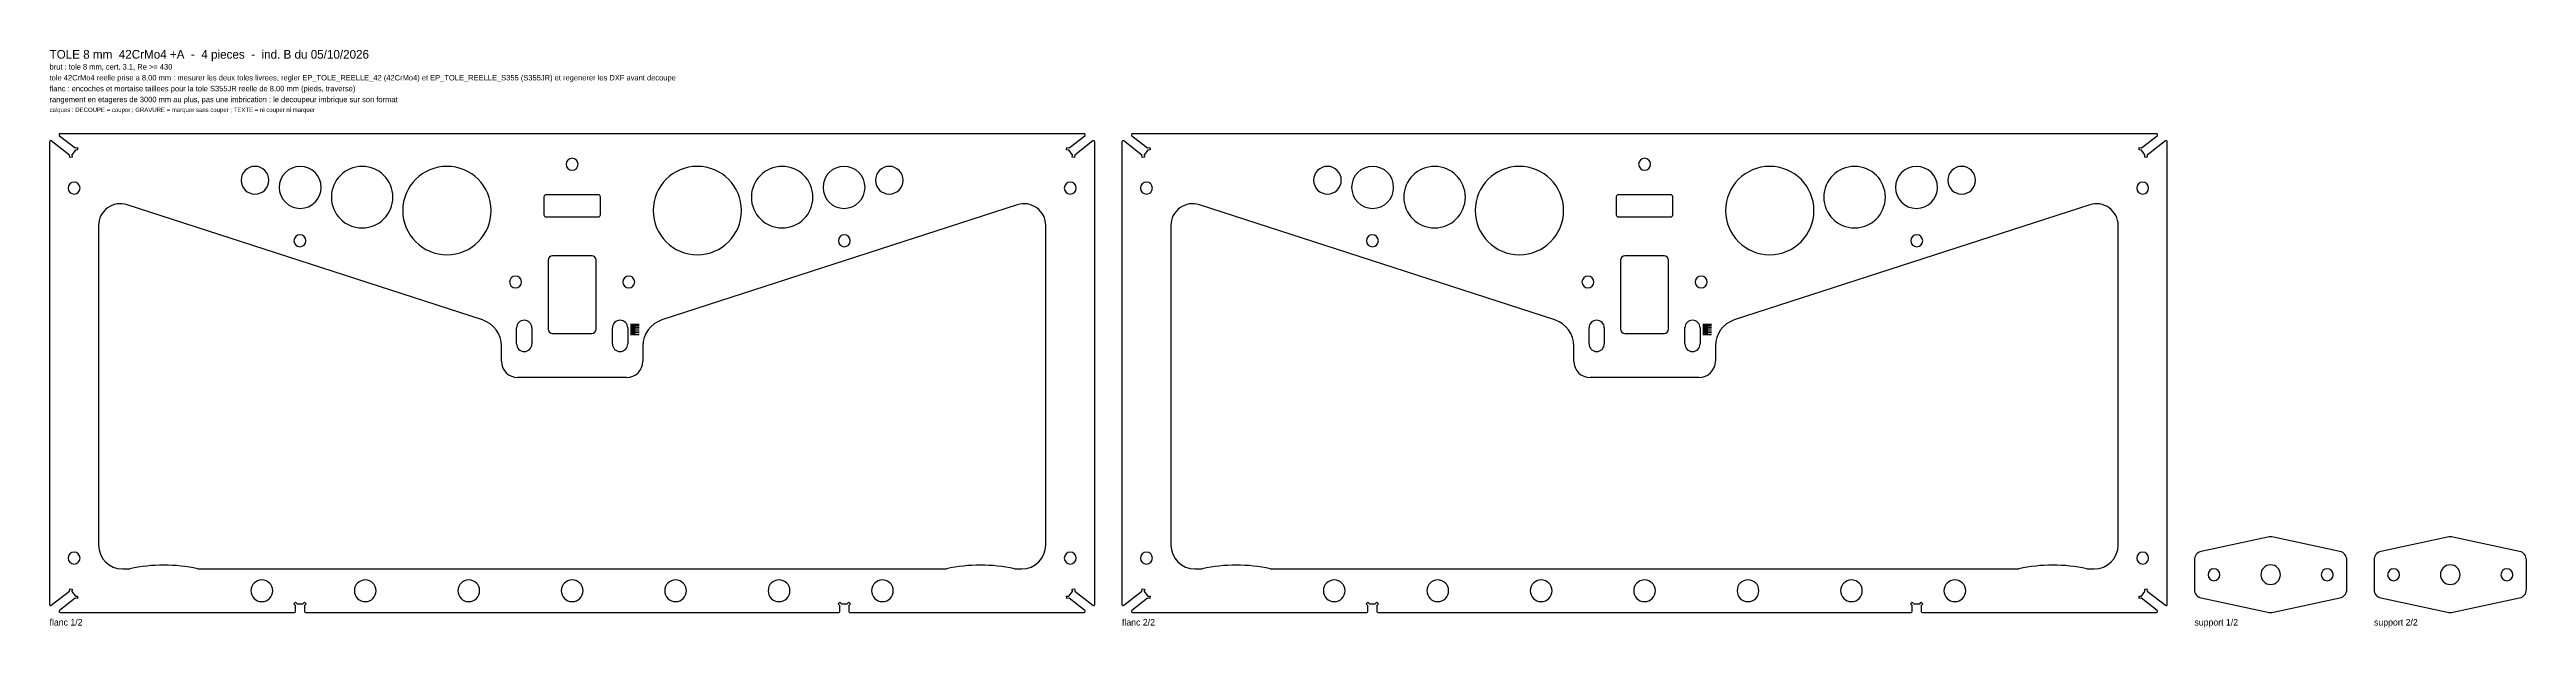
# Model space of a CAD drawing. Header units: millimetres. Extents: x 0 to 2275, y -454 to 77.
import ezdxf

# ---------------------------------------------------------------- set-up
doc = ezdxf.new("R2010")
doc.units = ezdxf.units.MM
for name, color, linetype in [('DECOUPE', 7, 'CONTINUOUS'), ('GRAVURE', 1, 'CONTINUOUS'), ('TEXTE', 3, 'CONTINUOUS')]:
    doc.layers.add(name, color=color, linetype=linetype)

msp = doc.modelspace()

# ---------------------------------------------------------------- linework, layer by layer
at = {"layer": 'DECOUPE'}
for p, q in [((950.273858, 0), (9.726142, 0)), ((1935.273858, 0), (994.726142, 0)), ((0, -7.38018), (0, -432.61982)), ((18.296507, -19.624674), (1.615661, -6.59217)), ((9.11048, -1.788011), (23.468063, -13.005384)), ((18.555031, -21.730183), (18.296507, -19.624674)), ((20.660539, -21.471659), (18.555031, -21.730183)), ((23.726587, -15.110892), (20.402015, -19.36615)), ((20.402015, -19.36615), (20.660539, -21.471659)), ((23.468063, -13.005384), (25.573572, -12.74686)), ((25.832095, -14.852368), (23.726587, -15.110892)), ((25.573572, -12.74686), (25.832095, -14.852368)), ((934.167905, -14.852368), (934.426428, -12.74686)), ((936.273413, -15.110892), (934.167905, -14.852368)), ((934.426428, -12.74686), (936.531937, -13.005384)), ((939.597985, -19.36615), (936.273413, -15.110892)), ((936.531937, -13.005384), (950.88952, -1.788011)), ((939.339461, -21.471659), (939.597985, -19.36615)), ((941.444969, -21.730183), (939.339461, -21.471659)), ((941.703493, -19.624674), (941.444969, -21.730183)), ((958.384339, -6.59217), (941.703493, -19.624674)), ((960, -432.61982), (960, -7.38018)), ((985, -7.38018), (985, -432.61982)), ((1003.296507, -19.624674), (986.615661, -6.59217)), ((994.11048, -1.788011), (1008.468063, -13.005384)), ((1003.555031, -21.730183), (1003.296507, -19.624674)), ((1005.660539, -21.471659), (1003.555031, -21.730183)), ((1008.726587, -15.110892), (1005.402015, -19.36615)), ((1005.402015, -19.36615), (1005.660539, -21.471659)), ((1008.468063, -13.005384), (1010.573572, -12.74686)), ((1010.832095, -14.852368), (1008.726587, -15.110892)), ((1010.573572, -12.74686), (1010.832095, -14.852368)), ((1919.167905, -14.852368), (1919.426428, -12.74686)), ((1921.273413, -15.110892), (1919.167905, -14.852368)), ((1919.426428, -12.74686), (1921.531937, -13.005384)), ((1924.597985, -19.36615), (1921.273413, -15.110892)), ((1921.531937, -13.005384), (1935.88952, -1.788011)), ((1924.339461, -21.471659), (1924.597985, -19.36615)), ((1926.444969, -21.730183), (1924.339461, -21.471659)), ((1926.703493, -19.624674), (1926.444969, -21.730183)), ((1943.384339, -6.59217), (1926.703493, -19.624674)), ((1945, -432.61982), (1945, -7.38018)), ((397.712617, -171.188025), (71.170094, -65.282342)), ((454, -58.065956), (454, -74.465956)), ((504, -56.065956), (456, -56.065956)), ((506, -74.465956), (506, -58.065956)), ((888.829906, -65.282342), (562.287383, -171.188025)), ((1382.712617, -171.188025), (1056.170094, -65.282342)), ((1439, -58.065956), (1439, -74.465956)), ((1489, -56.065956), (1441, -56.065956)), ((1491, -74.465956), (1491, -58.065956)), ((1873.829906, -65.282342), (1547.287383, -171.188025)), ((45, -84.306798), (45, -378)), ((456, -76.465956), (504, -76.465956)), ((915, -378), (915, -84.306798)), ((1030, -84.306798), (1030, -378)), ((1441, -76.465956), (1489, -76.465956)), ((1900, -378), (1900, -84.306798)), ((498, -112.265956), (462, -112.265956)), ((1483, -112.265956), (1447, -112.265956)), ((458, -116.265956), (458, -179.573586)), ((502, -179.573586), (502, -116.265956)), ((1443, -116.265956), (1443, -179.573586)), ((1487, -179.573586), (1487, -116.265956)), ((429, -193.2), (429, -178.4)), ((443, -178.4), (443, -193.2)), ((517, -193.2), (517, -178.4)), ((531, -178.4), (531, -193.2)), ((1414, -193.2), (1414, -178.4)), ((1428, -178.4), (1428, -193.2)), ((1502, -193.2), (1502, -178.4)), ((1516, -178.4), (1516, -193.2)), ((415, -209), (415, -194.968596)), ((462, -183.573586), (498, -183.573586)), ((545, -194.968596), (545, -209)), ((1400, -209), (1400, -194.968596)), ((1447, -183.573586), (1483, -183.573586)), ((1530, -194.968596), (1530, -209)), ((530, -224), (430, -224)), ((1515, -224), (1415, -224)), ((2037.485651, -370.811207), (1976.323767, -383.917325)), ((2103.676233, -383.917325), (2042.514349, -370.811207)), ((2202.485651, -370.811207), (2141.323767, -383.917325)), ((2268.676233, -383.917325), (2207.514349, -370.811207)), ((67, -400), (71.717122, -400)), ((138.282878, -400), (821.717122, -400)), ((888.282878, -400), (893, -400)), ((1052, -400), (1056.717122, -400)), ((1123.282878, -400), (1806.717122, -400)), ((1873.282878, -400), (1878, -400)), ((1970, -391.739744), (1970, -418.805092)), ((2110, -418.805092), (2110, -391.739744)), ((2135, -391.739744), (2135, -418.805092)), ((2275, -418.805092), (2275, -391.739744)), ((1.615661, -433.40783), (18.296507, -420.375326)), ((23.468063, -426.994616), (9.11048, -438.211989)), ((18.296507, -420.375326), (18.555031, -418.269817)), ((18.555031, -418.269817), (20.660539, -418.528341)), ((20.660539, -418.528341), (20.402015, -420.63385)), ((20.402015, -420.63385), (23.726587, -424.889108)), ((25.573572, -427.25314), (23.468063, -426.994616)), ((23.726587, -424.889108), (25.832095, -425.147632)), ((25.832095, -425.147632), (25.573572, -427.25314)), ((224.3, -432), (225.8, -430.5)), ((225.8, -433.5), (224.3, -432)), ((225.8, -430.5), (227.3, -432)), ((227.3, -432), (232.7, -432)), ((232.7, -432), (234.2, -430.5)), ((234.2, -430.5), (235.7, -432)), ((235.7, -432), (234.2, -433.5)), ((724.3, -432), (725.8, -430.5)), ((725.8, -433.5), (724.3, -432)), ((725.8, -430.5), (727.3, -432)), ((727.3, -432), (732.7, -432)), ((732.7, -432), (734.2, -430.5)), ((734.2, -430.5), (735.7, -432)), ((735.7, -432), (734.2, -433.5)), ((934.167905, -425.147632), (936.273413, -424.889108)), ((934.426428, -427.25314), (934.167905, -425.147632)), ((936.531937, -426.994616), (934.426428, -427.25314)), ((936.273413, -424.889108), (939.597985, -420.63385)), ((950.88952, -438.211989), (936.531937, -426.994616)), ((939.339461, -418.528341), (941.444969, -418.269817)), ((939.597985, -420.63385), (939.339461, -418.528341)), ((941.444969, -418.269817), (941.703493, -420.375326)), ((941.703493, -420.375326), (958.384339, -433.40783)), ((986.615661, -433.40783), (1003.296507, -420.375326)), ((1008.468063, -426.994616), (994.11048, -438.211989)), ((1003.296507, -420.375326), (1003.555031, -418.269817)), ((1003.555031, -418.269817), (1005.660539, -418.528341)), ((1005.660539, -418.528341), (1005.402015, -420.63385)), ((1005.402015, -420.63385), (1008.726587, -424.889108)), ((1010.573572, -427.25314), (1008.468063, -426.994616)), ((1008.726587, -424.889108), (1010.832095, -425.147632)), ((1010.832095, -425.147632), (1010.573572, -427.25314)), ((1209.3, -432), (1210.8, -430.5)), ((1210.8, -433.5), (1209.3, -432)), ((1210.8, -430.5), (1212.3, -432)), ((1212.3, -432), (1217.7, -432)), ((1217.7, -432), (1219.2, -430.5)), ((1219.2, -430.5), (1220.7, -432)), ((1220.7, -432), (1219.2, -433.5)), ((1709.3, -432), (1710.8, -430.5)), ((1710.8, -433.5), (1709.3, -432)), ((1710.8, -430.5), (1712.3, -432)), ((1712.3, -432), (1717.7, -432)), ((1717.7, -432), (1719.2, -430.5)), ((1719.2, -430.5), (1720.7, -432)), ((1720.7, -432), (1719.2, -433.5)), ((1919.167905, -425.147632), (1921.273413, -424.889108)), ((1919.426428, -427.25314), (1919.167905, -425.147632)), ((1921.531937, -426.994616), (1919.426428, -427.25314)), ((1921.273413, -424.889108), (1924.597985, -420.63385)), ((1935.88952, -438.211989), (1921.531937, -426.994616)), ((1924.339461, -418.528341), (1926.444969, -418.269817)), ((1924.597985, -420.63385), (1924.339461, -418.528341)), ((1926.444969, -418.269817), (1926.703493, -420.375326)), ((1926.703493, -420.375326), (1943.384339, -433.40783)), ((1976.323767, -426.627511), (2037.485651, -439.733629)), ((2042.514349, -439.733629), (2103.676233, -426.627511)), ((2141.323767, -426.627511), (2202.485651, -439.733629)), ((2207.514349, -439.733629), (2268.676233, -426.627511)), ((9.726142, -440), (224.8, -440)), ((225.8, -439), (225.8, -433.5)), ((234.2, -433.5), (234.2, -439)), ((235.2, -440), (724.8, -440)), ((725.8, -439), (725.8, -433.5)), ((734.2, -433.5), (734.2, -439)), ((735.2, -440), (950.273858, -440)), ((994.726142, -440), (1209.8, -440)), ((1210.8, -439), (1210.8, -433.5)), ((1219.2, -433.5), (1219.2, -439)), ((1220.2, -440), (1709.8, -440)), ((1710.8, -439), (1710.8, -433.5)), ((1719.2, -433.5), (1719.2, -439)), ((1720.2, -440), (1935.273858, -440))]:
    msp.add_line(p, q, dxfattribs=at)
for centre, radius, start, end in [((9.726142, -1), 1, 90, 232), ((950.273858, -1), 1, 308, 90), ((994.726142, -1), 1, 90, 232), ((1935.273858, -1), 1, 308, 90), ((1, -7.38018), 1, 52, 180), ((480, -28.032978), 5.5, 0, 180), ((959, -7.38018), 1, 0, 128), ((986, -7.38018), 1, 52, 180), ((1465, -28.032978), 5.5, 0, 180), ((1944, -7.38018), 1, 0, 128), ((22.5, -50), 5.5, 0, 180), ((188.747511, -42.727687), 12.727687, 0, 180), ((188.747511, -42.727687), 12.727687, 180, 0), ((230.249104, -49.289438), 19.289438, 0, 180), ((287.112152, -58.279963), 28.279963, 0, 180), ((365.022566, -70.598253), 40.598253, 0, 180), ((480, -28.032978), 5.5, 180, 0), ((594.977434, -70.598253), 40.598253, 0, 180), ((672.887848, -58.279963), 28.279963, 0, 180), ((729.750896, -49.289438), 19.289438, 0, 180), ((771.252489, -42.727687), 12.727687, 0, 180), ((771.252489, -42.727687), 12.727687, 180, 0), ((937.5, -50), 5.5, 0, 180), ((1007.5, -50), 5.5, 0, 180), ((1173.747511, -42.727687), 12.727687, 0, 180), ((1173.747511, -42.727687), 12.727687, 180, 0), ((1215.249104, -49.289438), 19.289438, 0, 180), ((1272.112152, -58.279963), 28.279963, 0, 180), ((1350.022566, -70.598253), 40.598253, 0, 180), ((1465, -28.032978), 5.5, 180, 0), ((1579.977434, -70.598253), 40.598253, 0, 180), ((1657.887848, -58.279963), 28.279963, 0, 180), ((1714.750896, -49.289438), 19.289438, 0, 180), ((1756.252489, -42.727687), 12.727687, 0, 180), ((1756.252489, -42.727687), 12.727687, 180, 0), ((1922.5, -50), 5.5, 0, 180), ((22.5, -50), 5.5, 180, 0), ((65, -84.306798), 20, 72.03086, 180), ((230.249104, -49.289438), 19.289438, 180, 0), ((287.112152, -58.279963), 28.279963, 180, 0), ((456, -58.065956), 2, 90, 180), ((504, -58.065956), 2, 0, 90), ((672.887848, -58.279963), 28.279963, 180, 0), ((729.750896, -49.289438), 19.289438, 180, 0), ((895, -84.306798), 20, 360, 107.96914), ((937.5, -50), 5.5, 180, 0), ((1007.5, -50), 5.5, 180, 0), ((1050, -84.306798), 20, 72.03086, 180), ((1215.249104, -49.289438), 19.289438, 180, 0), ((1272.112152, -58.279963), 28.279963, 180, 0), ((1441, -58.065956), 2, 90, 180), ((1489, -58.065956), 2, 0, 90), ((1657.887848, -58.279963), 28.279963, 180, 0), ((1714.750896, -49.289438), 19.289438, 180, 0), ((1880, -84.306798), 20, 360, 107.96914), ((1922.5, -50), 5.5, 180, 0), ((365.022566, -70.598253), 40.598253, 180, 0), ((456, -74.465956), 2, 180, 270), ((504, -74.465956), 2, 270, 0), ((594.977434, -70.598253), 40.598253, 180, 0), ((1350.022566, -70.598253), 40.598253, 180, 0), ((1441, -74.465956), 2, 180, 270), ((1489, -74.465956), 2, 270, 0), ((1579.977434, -70.598253), 40.598253, 180, 0), ((230, -98.397372), 5.5, 0, 180), ((230, -98.397372), 5.5, 180, 0), ((462, -116.265956), 4, 90, 180), ((498, -116.265956), 4, 0, 90), ((730, -98.397372), 5.5, 0, 180), ((730, -98.397372), 5.5, 180, 0), ((1215, -98.397372), 5.5, 0, 180), ((1215, -98.397372), 5.5, 180, 0), ((1447, -116.265956), 4, 90, 180), ((1483, -116.265956), 4, 0, 90), ((1715, -98.397372), 5.5, 0, 180), ((1715, -98.397372), 5.5, 180, 0), ((428, -136.265956), 5.5, 0, 180), ((428, -136.265956), 5.5, 180, 0), ((532, -136.265956), 5.5, 0, 180), ((532, -136.265956), 5.5, 180, 0), ((1413, -136.265956), 5.5, 0, 180), ((1413, -136.265956), 5.5, 180, 0), ((1517, -136.265956), 5.5, 0, 180), ((1517, -136.265956), 5.5, 180, 0), ((390, -194.968596), 25, 0, 72.03086), ((436, -178.4), 7, 0, 180), ((462, -179.573586), 4, 180, 270), ((498, -179.573586), 4, 270, 0), ((524, -178.4), 7, 0, 180), ((570, -194.968596), 25, 107.96914, 180), ((1375, -194.968596), 25, 0, 72.03086), ((1421, -178.4), 7, 0, 180), ((1447, -179.573586), 4, 180, 270), ((1483, -179.573586), 4, 270, 0), ((1509, -178.4), 7, 0, 180), ((1555, -194.968596), 25, 107.96914, 180), ((436, -193.2), 7, 180, 0), ((524, -193.2), 7, 180, 0), ((1421, -193.2), 7, 180, 0), ((1509, -193.2), 7, 180, 0), ((430, -209), 15, 180, 270), ((530, -209), 15, 270, 0), ((1415, -209), 15, 180, 270), ((1515, -209), 15, 270, 0), ((22.5, -390), 5.5, 0, 180), ((67, -378), 22, 180, 270), ((893, -378), 22, 270, 0), ((937.5, -390), 5.5, 0, 180), ((1007.5, -390), 5.5, 0, 180), ((1052, -378), 22, 180, 270), ((1878, -378), 22, 270, 0), ((1922.5, -390), 5.5, 0, 180), ((1978, -391.739744), 8, 102.094757, 180), ((2040, -382.544836), 12, 77.905243, 102.094757), ((2102, -391.739744), 8, 0, 77.905243), ((2143, -391.739744), 8, 102.094757, 180), ((2205, -382.544836), 12, 77.905243, 102.094757), ((2267, -391.739744), 8, 0, 77.905243), ((22.5, -390), 5.5, 180, 0), ((71.717122, -390), 10, 270, 282.006227), ((105, -546.5), 150, 77.993773, 102.006227), ((138.282878, -390), 10, 257.993773, 270), ((821.717122, -390), 10, 270, 282.006227), ((855, -546.5), 150, 77.993773, 102.006227), ((888.282878, -390), 10, 257.993773, 270), ((937.5, -390), 5.5, 180, 0), ((1007.5, -390), 5.5, 180, 0), ((1056.717122, -390), 10, 270, 282.006227), ((1090, -546.5), 150, 77.993773, 102.006227), ((1123.282878, -390), 10, 257.993773, 270), ((1806.717122, -390), 10, 270, 282.006227), ((1840, -546.5), 150, 77.993773, 102.006227), ((1873.282878, -390), 10, 257.993773, 270), ((1922.5, -390), 5.5, 180, 0), ((1988, -405.272418), 5.5, 0, 180), ((1988, -405.272418), 5.5, 180, 0), ((2040, -405.272418), 9, 0, 180), ((2040, -405.272418), 9, 180, 0), ((2092, -405.272418), 5.5, 0, 180), ((2092, -405.272418), 5.5, 180, 0), ((2153, -405.272418), 5.5, 0, 180), ((2153, -405.272418), 5.5, 180, 0), ((2205, -405.272418), 9, 0, 180), ((2205, -405.272418), 9, 180, 0), ((2257, -405.272418), 5.5, 0, 180), ((2257, -405.272418), 5.5, 180, 0), ((195, -420), 10, 0, 180), ((195, -420), 10, 180, 0), ((290, -420), 10, 0, 180), ((290, -420), 10, 180, 0), ((385, -420), 10, 0, 180), ((385, -420), 10, 180, 0), ((480, -420), 10, 0, 180), ((480, -420), 10, 180, 0), ((575, -420), 10, 0, 180), ((575, -420), 10, 180, 0), ((670, -420), 10, 0, 180), ((670, -420), 10, 180, 0), ((765, -420), 10, 0, 180), ((765, -420), 10, 180, 0), ((1180, -420), 10, 0, 180), ((1180, -420), 10, 180, 0), ((1275, -420), 10, 0, 180), ((1275, -420), 10, 180, 0), ((1370, -420), 10, 0, 180), ((1370, -420), 10, 180, 0), ((1465, -420), 10, 0, 180), ((1465, -420), 10, 180, 0), ((1560, -420), 10, 0, 180), ((1560, -420), 10, 180, 0), ((1655, -420), 10, 0, 180), ((1655, -420), 10, 180, 0), ((1750, -420), 10, 0, 180), ((1750, -420), 10, 180, 0), ((1978, -418.805092), 8, 180, 257.905243), ((2102, -418.805092), 8, 282.094757, 0), ((2143, -418.805092), 8, 180, 257.905243), ((2267, -418.805092), 8, 282.094757, 0), ((1, -432.61982), 1, 180, 308), ((9.726142, -439), 1, 128, 270), ((224.8, -439), 1, 270, 0), ((235.2, -439), 1, 180, 270), ((724.8, -439), 1, 270, 0), ((735.2, -439), 1, 180, 270), ((950.273858, -439), 1, 270, 52), ((959, -432.61982), 1, 232, 0), ((986, -432.61982), 1, 180, 308), ((994.726142, -439), 1, 128, 270), ((1209.8, -439), 1, 270, 0), ((1220.2, -439), 1, 180, 270), ((1709.8, -439), 1, 270, 0), ((1720.2, -439), 1, 180, 270), ((1935.273858, -439), 1, 270, 52), ((1944, -432.61982), 1, 232, 0), ((2040, -428), 12, 257.905243, 282.094757), ((2205, -428), 12, 257.905243, 282.094757)]:
    msp.add_arc(centre, radius, start, end, dxfattribs=at)
at = {"layer": 'GRAVURE'}
for p, q in [((533.5, -174.9), (541.5, -174.9)), ((533.5, -175.618282), (538, -175.618282)), ((533.5, -176.352181), (541.5, -176.352181)), ((533.5, -177.101913), (538, -177.101913)), ((533.5, -177.867623), (541.5, -177.867623)), ((533.5, -178.649373), (538, -178.649373)), ((533.5, -179.447124), (541.5, -179.447124)), ((533.5, -180.260719), (538, -180.260719)), ((533.5, -181.089868), (541.5, -181.089868)), ((533.5, -181.934125), (538, -181.934125)), ((1518.5, -174.9), (1526.5, -174.9)), ((1518.5, -175.618282), (1523, -175.618282)), ((1518.5, -176.352181), (1526.5, -176.352181)), ((1518.5, -177.101913), (1523, -177.101913)), ((1518.5, -177.867623), (1526.5, -177.867623)), ((1518.5, -178.649373), (1523, -178.649373)), ((1518.5, -179.447124), (1526.5, -179.447124)), ((1518.5, -180.260719), (1523, -180.260719)), ((1518.5, -181.089868), (1526.5, -181.089868)), ((1518.5, -181.934125), (1523, -181.934125)), ((533.5, -182.792878), (541.5, -182.792878)), ((533.5, -183.665331), (538, -183.665331)), ((533.5, -184.550499), (541.5, -184.550499)), ((1518.5, -182.792878), (1526.5, -182.792878)), ((1518.5, -183.665331), (1523, -183.665331)), ((1518.5, -184.550499), (1526.5, -184.550499))]:
    msp.add_line(p, q, dxfattribs=at)

# ---------------------------------------------------------------- texts
at = {"layer": 'TEXTE'}
for s, height, p in [('TOLE 8 mm  42CrMo4 +A  -  4 pieces  -  ind. B du 05/10/2026', 8, (0, 69)), ('tole 42CrMo4 reelle prise a 8,00 mm : mesurer les deux toles livrees, regler EP_TOLE_REELLE_42 (42CrMo4) et EP_TOLE_REELLE_S355 (S355JR) et regenerer les DXF avant decoupe', 5, (0, 49)), ('brut : tole 8 mm, cert. 3.1, Re >= 430', 5, (0, 59)), ('flanc : encoches et mortaise taillees pour la tole S355JR reelle de 8,00 mm (pieds, traverse)', 5, (0, 39)), ('calques : DECOUPE = couper ; GRAVURE = marquer sans couper ; TEXTE = ni couper ni marquer', 4, (0, 20)), ('rangement en etageres de 3000 mm au plus, pas une imbrication : le decoupeur imbrique sur son format', 5, (0, 29)), ('flanc 1/2', 6, (0, -452)), ('flanc 2/2', 6, (985, -452)), ('support 1/2', 6, (1970, -452)), ('support 2/2', 6, (2135, -452))]:
    msp.add_text(s, height=height, dxfattribs=at).set_placement(p)

doc.saveas('drawing.dxf')
